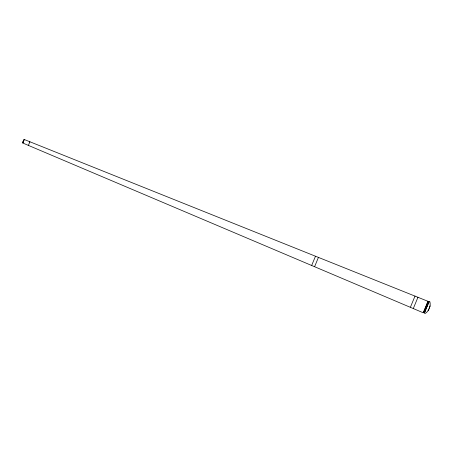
<?xml version="1.0" encoding="UTF-8"?>
<svg xmlns="http://www.w3.org/2000/svg" width="453" height="453" viewBox="0 0 453 453"><rect width="100%" height="100%" fill="white"/><g stroke="black" fill="none" stroke-linecap="round" stroke-linejoin="round"><path stroke-width="0.68" d="M425.146 313.499C428.781 311.392 431.03 305.922 429.937 301.874M22.792 143.023L24.241 139.501L427.966 301.302L423.232 312.774L22.792 143.023L22.905 142.763M28.448 145.266L29.87 141.823L29.756 142.089M311.76 265.254L315.481 256.222M314.682 266.494L318.431 257.4M410.48 307.066L415.016 296.064M413.402 308.306L417.96 297.242M423.232 312.774L423.612 311.789M424.342 312.757L424.772 311.789M428.125 310.792L428.991 308.652M423.815 311.726L423.442 312.683L423.968 311.454M427.626 302.564L428.057 301.455M424.716 312.247L424.331 313.227L429.172 301.488L428.787 302.372M428.436 302.898L428.957 301.579L428.583 302.434M427.224 303.572L427.779 302.202M428.028 303.901L428.583 302.536M23.041 142.395L23.414 141.489M426.703 304.846L427.343 303.289M427.507 305.18L428.147 303.623M23.188 141.359C21.534 145.436 25.017 136.891 23.363 140.974M426.777 304.671L425.463 307.87M426.913 306.63L427.581 305.005M426.267 308.204L426.936 306.573M23.618 140.985L23.816 140.509M424.818 309.427L425.486 307.802M425.622 309.756L426.296 308.131M429.28 307.955L430.146 305.888M424.257 310.781L424.891 309.235M425.061 311.115L425.701 309.569M23.992 140.09L24.241 139.501M423.815 311.828L424.37 310.492M424.62 312.157L425.174 310.82"/></g></svg>
